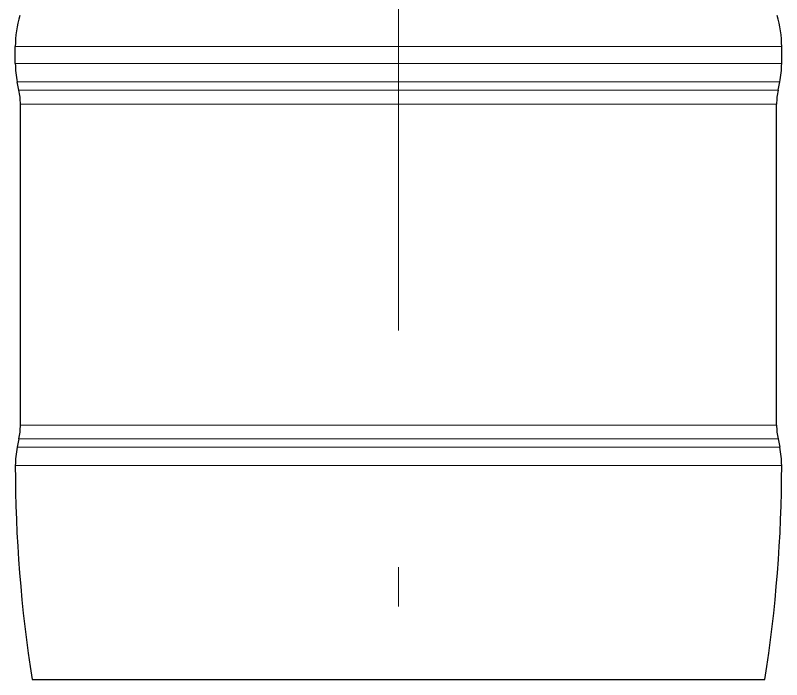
# Model space of a CAD drawing. Extents: x -234 to 800, y -95 to 506.
# Drawn here: x 731.6 to 799.7, y -8.1 to 50.9 of the extents above; entities that cross this region are included whole.
import ezdxf

# ---------------------------------------------------------------- set-up
doc = ezdxf.new("R2010")
doc.units = 0
doc.header["$LTSCALE"] = 7
doc.header["$MEASUREMENT"] = 0
doc.linetypes.add('DASHDOT', pattern=[18.5, 12, -3, 0.5, -3])
doc.layers.get('0').update_dxf_attribs({"linetype": 'CONTINUOUS', "lineweight": 15})

msp = doc.modelspace()

# ---------------------------------------------------------------- linework, layer by layer
at = {"color": 7, "linetype": 'DASHDOT', "lineweight": 13}
msp.add_line((765.6677, 236.431), (765.6677, -8.069), dxfattribs=at)
at = {"color": 7, "lineweight": 30, "ltscale": 0.0375}
for p, q in [((731.6177, 46.631), (731.6177, 48.131)), ((799.7177, 46.631), (799.7177, 48.131))]:
    msp.add_line(p, q, dxfattribs=at)
at = {"color": 7, "lineweight": 13, "ltscale": 0.443139}
for p, q in [((749.3432, 48.131), (731.6177, 48.131)), ((749.3432, 46.631), (731.6177, 46.631)), ((749.3432, 10.931), (731.6177, 10.931))]:
    msp.add_line(p, q, dxfattribs=at)
at = {"color": 7, "lineweight": 13}
for p, q in [((799.7177, 48.131), (749.3432, 48.131)), ((799.7177, 46.631), (749.3432, 46.631)), ((799.5483, 44.9934), (749.4245, 44.9934)), ((799.3948, 44.2593), (749.4981, 44.2593)), ((799.2677, 43.031), (749.559, 43.031)), ((799.2677, 14.531), (749.559, 14.531)), ((799.3948, 13.3028), (749.4981, 13.3028)), ((799.5483, 12.5687), (749.4245, 12.5687)), ((799.7177, 10.931), (749.3432, 10.931))]:
    msp.add_line(p, q, dxfattribs=at)
at = {"color": 7, "lineweight": 30, "ltscale": 0.01875}
for p, q in [((731.9406, 44.2593), (731.7871, 44.9934)), ((799.3948, 44.2593), (799.5483, 44.9934)), ((731.9406, 13.3028), (731.7871, 12.5687)), ((799.3948, 13.3028), (799.5483, 12.5687))]:
    msp.add_line(p, q, dxfattribs=at)
at = {"color": 7, "lineweight": 13, "ltscale": 0.440934}
for p, q in [((749.4245, 44.9934), (731.7871, 44.9934)), ((749.4245, 12.5687), (731.7871, 12.5687))]:
    msp.add_line(p, q, dxfattribs=at)
at = {"color": 7, "lineweight": 13, "ltscale": 0.438936}
for p, q in [((749.4981, 44.2593), (731.9406, 44.2593)), ((749.4981, 13.3028), (731.9406, 13.3028))]:
    msp.add_line(p, q, dxfattribs=at)
at = {"color": 7, "lineweight": 30}
for p, q in [((732.0677, 14.531), (732.0677, 43.031)), ((799.2677, 14.531), (799.2677, 43.031)), ((733.1177, -8.069), (798.2177, -8.069))]:
    msp.add_line(p, q, dxfattribs=at)
at = {"color": 7, "lineweight": 13, "ltscale": 0.437282}
for p, q in [((749.559, 43.031), (732.0677, 43.031)), ((749.559, 14.531), (732.0677, 14.531))]:
    msp.add_line(p, q, dxfattribs=at)
at = {"color": 7, "lineweight": 30}
for centre, radius, start, end in [((741.6177, 48.131), 10, 163.863628, 179.999991), ((789.7177, 48.131), 10, 0.000015, 16.13637), ((739.6177, 46.631), 8, 180.000009, 191.812274), ((791.7177, 46.631), 8, 348.187721, 359.999997), ((726.0677, 43.031), 6, 0.000003, 11.812279), ((805.2677, 43.031), 6, 168.187726, 179.999991), ((726.0677, 14.531), 6, 348.187721, 359.999997), ((805.2677, 14.531), 6, 180.000009, 191.812274), ((739.6177, 10.931), 8, 168.187726, 179.999991), ((791.7177, 10.931), 8, 0.000003, 11.812279), ((852.701, 10.931), 121.0834, 179.999995, 189.027975), ((678.6343, 10.931), 121.0834, 350.972024, 359.999999)]:
    msp.add_arc(centre, radius, start, end, dxfattribs=at)

doc.saveas('drawing.dxf')
